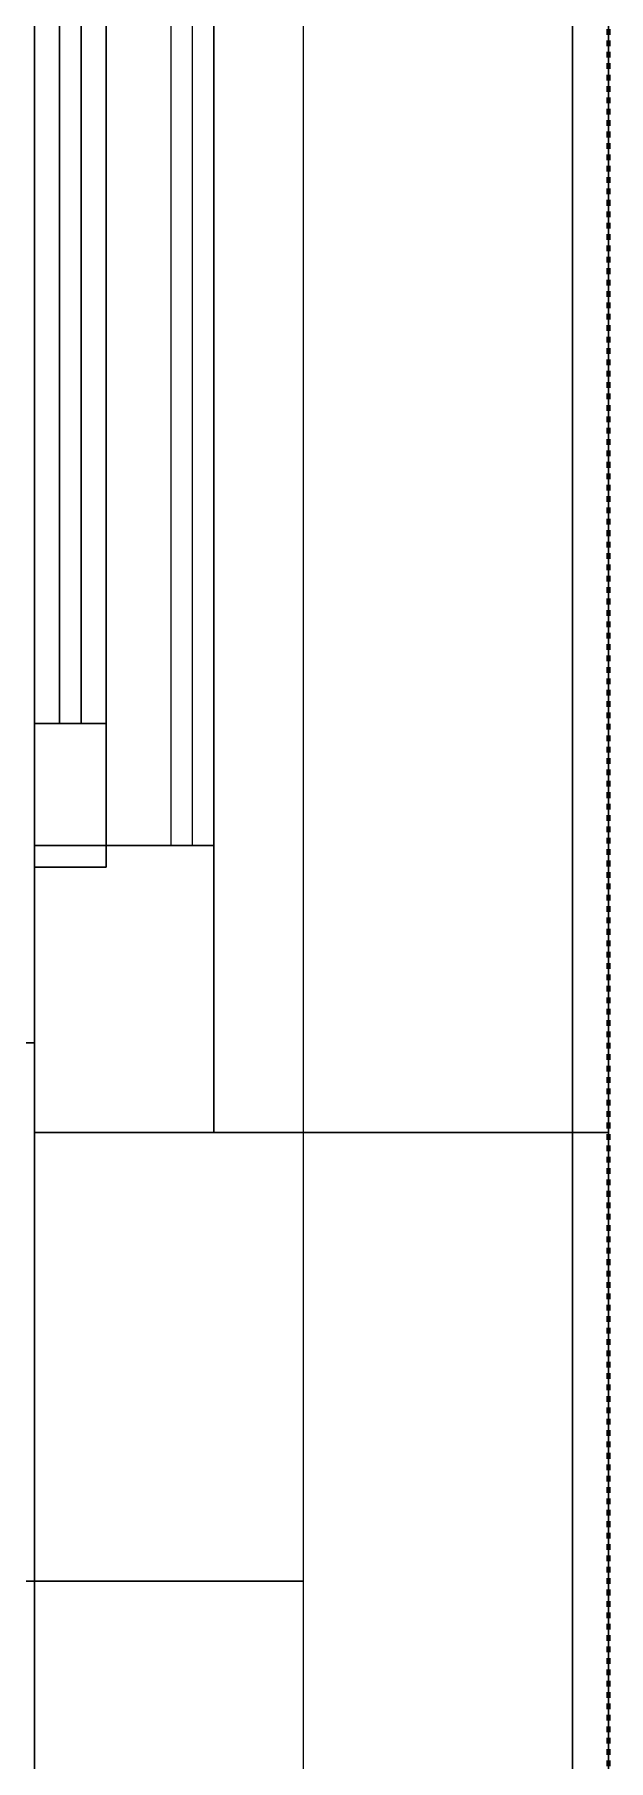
# Model space of a CAD drawing. Header units: millimetres. Extents: x -5300 to 98858, y -5196 to 93886.
# Drawn here: x -150 to 170, y 43600 to 44562 of the extents above; entities that cross this region are included whole.
import ezdxf

# ---------------------------------------------------------------- set-up
doc = ezdxf.new("R2010")
doc.units = ezdxf.units.MM
doc.linetypes.add('Штрих', pattern=[6.35, 3.175, -3.175])
doc.linetypes.add('Штрих_2_', pattern=[6.35, 3.175, -3.175])
for name, color, linetype, lineweight, true_color in [('_Разделитель помещений_', 4, 'Штрих', 70, 0x00ffff), ('Двери', 7, 'Continuous', 18, 0x7f7f7f), ('Обобщенные модели', 7, 'Continuous', 18, 0x7f7f7f), ('Стены', 7, 'Continuous', 18, 0x7f7f7f)]:
    doc.layers.add(name, color=color, linetype=linetype, lineweight=lineweight, true_color=true_color)

# ---------------------------------------------------------------- blocks, each defined once
blk = doc.blocks.new('СТН-01 - СТН-01 2-240565-Подвал')
at = {"layer": 'Стены', "color": 254, "true_color": 0xd4d4d4}
blk.add_line((0, 0), (0, 89500), dxfattribs=at)
blk = doc.blocks.new('СТН-01 - СТН-01-240558-Подвал')
at = {"layer": 'Стены', "color": 254, "true_color": 0xd4d4d4}
for p, q in [((-150, 79400), (-150, 43700)), ((-150, 43700), (-150, 79400)), ((150, 46350), (150, 43150)), ((150, 43150), (150, 46350)), ((170, 46350), (170, 43150)), ((170, 43150), (170, 46350)), ((-150, 46250), (-150, 43250)), ((-150, 43250), (-150, 46250)), ((150, 46250), (150, 43250)), ((150, 43250), (150, 46250)), ((-150, 43950), (-150, 45650)), ((-150, 45650), (-150, 43950)), ((150, 43950), (150, 45650)), ((150, 45650), (150, 43950)), ((150, 43950), (150, 45650)), ((150, 45650), (150, 43950)), ((170, 43950), (170, 45650)), ((170, 45650), (170, 43950)), ((-150, 44000), (-150, 45600)), ((-150, 45600), (-150, 44000)), ((-150, 44000), (-300, 44000)), ((-150, 44000), (-300, 44000)), ((-300, 44000), (-150, 44000)), ((-150, 44000), (-150, 44000)), ((-150, 44000), (-150, 44000)), ((-150, 43700), (-150, 44000)), ((-150, 43950), (-150, 43250)), ((-150, 43950), (-150, 43950)), ((-150, 43950), (150, 43950)), ((150, 43950), (-150, 43950)), ((-150, 43950), (-150, 43950)), ((150, 43950), (-150, 43950)), ((150, 43950), (150, 43950)), ((150, 43950), (150, 43950)), ((150, 43250), (150, 43950)), ((150, 43950), (150, 43150)), ((150, 43950), (150, 43950)), ((150, 43950), (170, 43950)), ((170, 43950), (150, 43950)), ((150, 43950), (150, 43950)), ((170, 43950), (150, 43950)), ((170, 43950), (170, 43950)), ((170, 43950), (170, 43950)), ((170, 43150), (170, 43950)), ((-150, 43700), (-300, 43700)), ((-300, 43700), (-150, 43700)), ((-300, 43700), (-150, 43700)), ((-150, 43700), (-150, 43700)), ((-150, 43700), (-150, 43700))]:
    blk.add_line(p, q, dxfattribs=at)
blk = doc.blocks.new('СТН-01 - СТН-01-240562-Подвал')
for name in ['СТН-01 - СТН-01-240558-Подвал', 'СТН-01 - СТН-01 2-240565-Подвал']:
    blk.add_blockref(name, (0, 0))
blk = doc.blocks.new('Дн-9 - Дн-9-240567-Подвал')
at = {"layer": 'Двери', "color": 254, "true_color": 0xd4d4d4}
for p, q in [((-150, 45490), (-150, 44110)), ((-150, 44110), (-150, 45490)), ((-150, 45490), (-150, 44110)), ((-150, 44110), (-150, 45490)), ((-110, 44110), (-110, 45490)), ((-110, 45490), (-110, 44110)), ((-110, 44110), (-110, 45490)), ((-110, 45490), (-110, 44110)), ((-74, 45490), (-74, 44110)), ((-74, 45490), (-74, 44110)), ((-62, 44110), (-62, 45490)), ((-62, 44110), (-62, 45490)), ((-50, 45490), (-50, 44110)), ((-50, 45490), (-50, 44110)), ((-50, 44110), (-50, 45490)), ((-50, 44110), (-50, 45490)), ((-150, 44098), (-150, 44998)), ((-150, 44998), (-150, 44098)), ((-150, 44098), (-150, 44998)), ((-150, 44998), (-150, 44098)), ((-110, 44998), (-110, 44098)), ((-110, 44098), (-110, 44998)), ((-110, 44998), (-110, 44098)), ((-110, 44098), (-110, 44998)), ((-150, 44178), (-150, 44918)), ((-150, 44918), (-150, 44178)), ((-150, 44918), (-150, 44178)), ((-150, 44178), (-150, 44918)), ((-150, 44918), (-150, 44178)), ((-150, 44178), (-150, 44918)), ((-150, 44918), (-150, 44178)), ((-150, 44178), (-150, 44918)), ((-136, 44178), (-136, 44918)), ((-136, 44178), (-136, 44918)), ((-136, 44918), (-136, 44178)), ((-136, 44918), (-136, 44178)), ((-136, 44178), (-136, 44918)), ((-136, 44178), (-136, 44918)), ((-136, 44918), (-136, 44178)), ((-136, 44918), (-136, 44178)), ((-124, 44918), (-124, 44178)), ((-124, 44178), (-124, 44918)), ((-124, 44918), (-124, 44178)), ((-124, 44178), (-124, 44918)), ((-124, 44918), (-124, 44178)), ((-124, 44178), (-124, 44918)), ((-124, 44918), (-124, 44178)), ((-124, 44178), (-124, 44918)), ((-110, 44918), (-110, 44178)), ((-110, 44178), (-110, 44918)), ((-110, 44178), (-110, 44918)), ((-110, 44918), (-110, 44178)), ((-110, 44178), (-110, 44918)), ((-110, 44918), (-110, 44178)), ((-110, 44178), (-110, 44918)), ((-110, 44918), (-110, 44178)), ((-150, 44098), (-150, 44178)), ((-150, 44178), (-110, 44178)), ((-150, 44098), (-150, 44178)), ((-150, 44178), (-150, 44178)), ((-150, 44178), (-150, 44178)), ((-150, 44178), (-150, 44178)), ((-150, 44178), (-150, 44098)), ((-150, 44178), (-150, 44178)), ((-150, 44178), (-110, 44178)), ((-110, 44178), (-150, 44178)), ((-150, 44178), (-150, 44098)), ((-110, 44178), (-150, 44178)), ((-150, 44178), (-150, 44178)), ((-150, 44178), (-110, 44178)), ((-110, 44178), (-150, 44178)), ((-150, 44178), (-150, 44178)), ((-150, 44178), (-110, 44178)), ((-110, 44178), (-150, 44178)), ((-150, 44098), (-150, 44178)), ((-150, 44178), (-150, 44098)), ((-110, 44178), (-150, 44178)), ((-150, 44178), (-110, 44178)), ((-150, 44178), (-150, 44178)), ((-150, 44178), (-110, 44178)), ((-110, 44178), (-150, 44178)), ((-150, 44178), (-150, 44178)), ((-150, 44178), (-110, 44178)), ((-110, 44178), (-150, 44178)), ((-150, 44178), (-150, 44098)), ((-150, 44098), (-150, 44178)), ((-150, 44178), (-110, 44178)), ((-110, 44178), (-150, 44178)), ((-124, 44178), (-136, 44178)), ((-136, 44178), (-136, 44178)), ((-136, 44178), (-136, 44178)), ((-136, 44178), (-124, 44178)), ((-124, 44178), (-136, 44178)), ((-136, 44178), (-124, 44178)), ((-124, 44178), (-136, 44178)), ((-136, 44178), (-136, 44178)), ((-136, 44178), (-136, 44178)), ((-136, 44178), (-124, 44178)), ((-124, 44178), (-136, 44178)), ((-136, 44178), (-124, 44178)), ((-124, 44178), (-124, 44178)), ((-124, 44178), (-124, 44178)), ((-124, 44178), (-124, 44178)), ((-124, 44178), (-124, 44178)), ((-110, 44178), (-110, 44098)), ((-110, 44178), (-110, 44178)), ((-110, 44098), (-110, 44178)), ((-110, 44178), (-110, 44178)), ((-110, 44178), (-110, 44178)), ((-110, 44178), (-110, 44178)), ((-110, 44178), (-110, 44098)), ((-110, 44098), (-110, 44178)), ((-110, 44178), (-110, 44178)), ((-110, 44178), (-110, 44178)), ((-110, 44178), (-110, 44098)), ((-110, 44098), (-110, 44178)), ((-110, 44178), (-110, 44178)), ((-110, 44178), (-110, 44178)), ((-110, 44178), (-110, 44098)), ((-110, 44098), (-110, 44178)), ((-150, 44110), (-150, 43950)), ((-150, 44110), (-150, 44110)), ((-150, 44110), (-150, 44110)), ((-150, 44110), (-150, 44098)), ((-150, 44110), (-150, 44110)), ((-50, 44110), (-150, 44110)), ((-50, 44110), (-150, 44110)), ((-110, 44110), (-150, 44110)), ((-150, 44110), (-150, 44110)), ((-150, 44110), (-50, 44110)), ((-150, 44110), (-110, 44110)), ((-150, 44098), (-150, 44110)), ((-50, 44110), (-150, 44110)), ((-150, 44110), (-150, 44110)), ((-150, 44110), (-110, 44110)), ((-150, 44110), (-50, 44110)), ((-150, 44110), (-150, 44110)), ((-110, 44110), (-150, 44110)), ((-110, 44098), (-110, 44110)), ((-110, 44110), (-50, 44110)), ((-50, 44110), (-110, 44110)), ((-110, 44110), (-110, 44110)), ((-110, 44110), (-110, 44098)), ((-110, 44098), (-110, 44110)), ((-110, 44110), (-110, 44110)), ((-110, 44110), (-110, 44098)), ((-110, 44110), (-110, 44110)), ((-110, 44110), (-50, 44110)), ((-110, 44110), (-110, 44110)), ((-50, 44110), (-110, 44110)), ((-74, 44110), (-74, 44110)), ((-62, 44110), (-62, 44110)), ((-50, 44110), (-50, 43950)), ((-50, 44110), (-50, 44110)), ((-50, 44110), (-50, 44110)), ((-50, 44110), (-50, 44110)), ((-50, 44110), (-50, 44110)), ((-50, 43950), (-50, 44110)), ((-50, 43950), (-50, 44110)), ((-50, 44110), (-50, 44110)), ((-50, 44110), (-50, 44110)), ((-50, 44110), (-50, 44110)), ((-50, 44110), (-50, 44110)), ((-150, 44098), (-150, 44098)), ((-150, 44098), (-150, 43950)), ((-150, 44098), (-110, 44098)), ((-110, 44098), (-150, 44098)), ((-150, 44098), (-150, 44098)), ((-150, 43950), (-150, 44098)), ((-150, 44098), (-110, 44098)), ((-110, 44098), (-150, 44098)), ((-110, 44098), (-150, 44098)), ((-150, 44098), (-150, 44098)), ((-150, 44098), (-150, 44098)), ((-150, 44098), (-110, 44098)), ((-110, 44098), (-150, 44098)), ((-150, 44098), (-110, 44098)), ((-110, 44098), (-150, 44098)), ((-150, 44098), (-150, 44098)), ((-150, 44098), (-150, 44098)), ((-150, 44098), (-110, 44098)), ((-110, 44098), (-150, 44098)), ((-150, 44098), (-110, 44098)), ((-150, 44098), (-150, 44098)), ((-150, 44098), (-110, 44098)), ((-110, 44098), (-150, 44098)), ((-150, 44098), (-150, 44098)), ((-110, 44098), (-150, 44098)), ((-150, 44098), (-110, 44098)), ((-110, 44098), (-110, 44098)), ((-110, 44098), (-110, 44098)), ((-110, 44098), (-110, 44098)), ((-110, 44098), (-110, 44098)), ((-110, 44098), (-110, 44098)), ((-110, 44098), (-110, 44098)), ((-110, 44098), (-110, 44098)), ((-110, 44098), (-110, 44098)), ((-150, 43950), (-150, 43950)), ((-50, 43950), (-150, 43950)), ((-150, 43950), (-150, 43950)), ((-150, 43950), (-50, 43950)), ((-150, 43950), (-50, 43950)), ((-50, 43950), (-50, 43950)), ((-50, 43950), (-50, 43950))]:
    blk.add_line(p, q, dxfattribs=at)
blk = doc.blocks.new('Дн-9 - Дн-9-240571-Подвал')
blk.add_blockref('Дн-9 - Дн-9-240567-Подвал', (0, 0))
blk = doc.blocks.new('СТН-01 215675 - СТН-01 2-248776-Подвал')
at = {"layer": 'Стены', "color": 254, "true_color": 0xd4d4d4}
blk.add_line((0, 43700), (-2100, 43700), dxfattribs=at)
blk = doc.blocks.new('СТН-01 215675 - СТН-01 215675-248773-Подвал')
at = {"layer": 'Стены', "color": 254, "true_color": 0xd4d4d4}
for p, q in [((-2300, 43700), (-150, 43700)), ((-150, 43700), (-150, 43700)), ((-150, 43700), (0, 43700)), ((-150, 43500), (-150, 43700)), ((-150, 43500), (-150, 43700)), ((0, 43700), (0, 43700)), ((0, 43500), (0, 43700))]:
    blk.add_line(p, q, dxfattribs=at)
blk.add_blockref('СТН-01 215675 - СТН-01 2-248776-Подвал', (0, 0))
blk = doc.blocks.new('ПОТ-4_4_1 - ПОТ-4_4_1-249581-Подвал')
at = {"layer": 'Обобщенные модели', "color": 254, "true_color": 0xd4d4d4}
for p, q in [((170, 46335), (170, 43165)), ((170, 43165), (170, 46335))]:
    blk.add_line(p, q, dxfattribs=at)
blk = doc.blocks.new('ПОТ-1_4_1 - ПОТ-1_4_1-249954-Подвал')
at = {"layer": 'Обобщенные модели', "color": 254, "true_color": 0xd4d4d4}
for p, q in [((170, 46335), (170, 43165)), ((170, 43165), (170, 46335))]:
    blk.add_line(p, q, dxfattribs=at)

msp = doc.modelspace()

# ---------------------------------------------------------------- linework, layer by layer
at = {"layer": '_Разделитель помещений_', "color": 131, "linetype": 'Штрих_2_', "true_color": 0xaaffff}
msp.add_line((170, 43165), (170, 46335), dxfattribs=at)

# ---------------------------------------------------------------- block references
at = {"layer": 'Двери', "color": 254, "true_color": 0xd4d4d4}
msp.add_blockref('Дн-9 - Дн-9-240571-Подвал', (0, 0), dxfattribs=at)
at = {"layer": 'Обобщенные модели', "color": 254, "true_color": 0xd4d4d4}
for name in ['ПОТ-4_4_1 - ПОТ-4_4_1-249581-Подвал', 'ПОТ-1_4_1 - ПОТ-1_4_1-249954-Подвал']:
    msp.add_blockref(name, (0, 0), dxfattribs=at)
at = {"layer": 'Стены', "color": 254, "true_color": 0xd4d4d4}
for name in ['СТН-01 - СТН-01-240562-Подвал', 'СТН-01 215675 - СТН-01 215675-248773-Подвал']:
    msp.add_blockref(name, (0, 0), dxfattribs=at)

doc.saveas('drawing.dxf')
